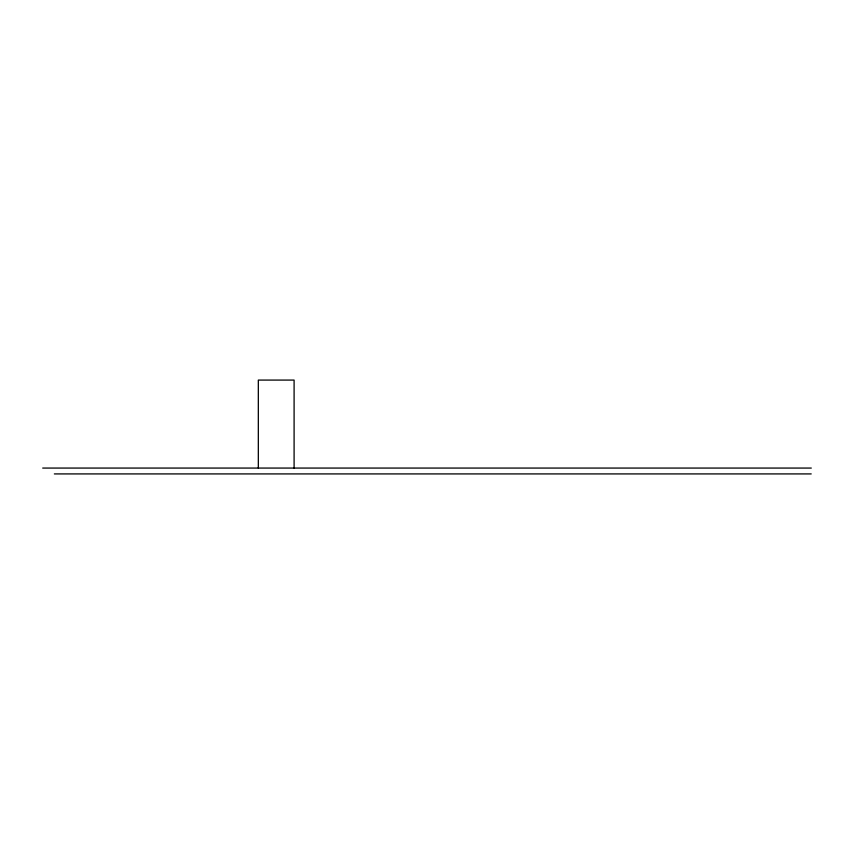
<?xml version="1.0" encoding="UTF-8"?>
<svg xmlns="http://www.w3.org/2000/svg" width="854" height="854" viewBox="0 0 854 854"><rect width="100%" height="100%" fill="white"/><g stroke="black" fill="none" stroke-linecap="round" stroke-linejoin="round"><path stroke-width="1.28" d="M42.7 468.067L811.3 468.067M54.346 473.917L811.215 473.917M294.096 468.067L294.096 380.083L258.324 380.083L258.324 468.067"/></g></svg>
